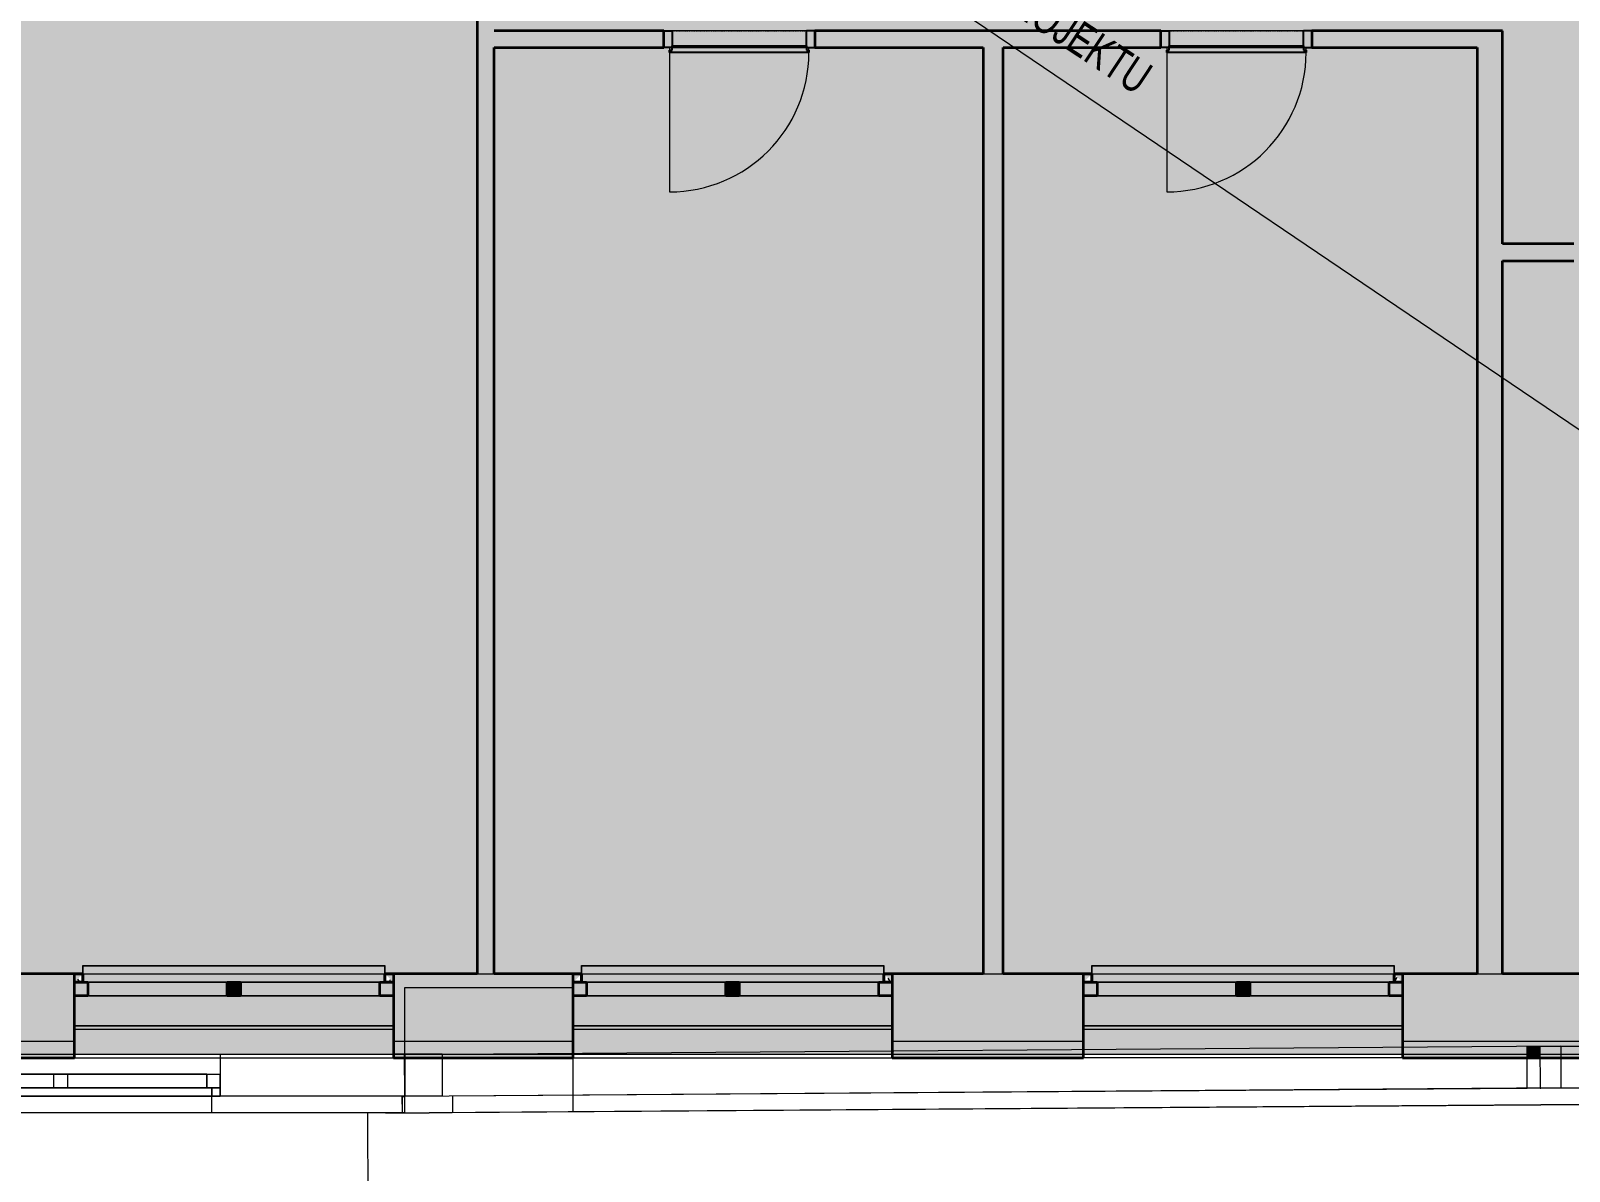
# Model space of a CAD drawing. Header units: millimetres. Extents: x -17526 to 208316, y -45352 to 20466.
# Drawn here: x 142228 to 151391, y -5622 to 1172 of the extents above; entities that cross this region are included whole.
import ezdxf

# ---------------------------------------------------------------- set-up
doc = ezdxf.new("R2010")
doc.units = ezdxf.units.MM
doc.linetypes.add('Čerchovaná se dvěma tečkami', pattern=[2.59, 1, -0.53, 0, -0.53, 0, -0.53])
for name, color, linetype, lineweight in [('A-DETL-THIN', 151, 'Continuous', 9), ('A-DOOR', 31, 'Continuous', 9), ('A-DOOR-FRAM', 31, 'Continuous', 9), ('A-FLOR', 192, 'Continuous', 9), ('A-GENM', 13, 'Continuous', 9), ('A-GLAZ', 151, 'Continuous', 9), ('A-ROOF', 132, 'Continuous', 13), ('A-WALL', 113, 'Continuous', 9), ('A-WALL-PATT', 111, 'Continuous', 9), ('G-ANNO-TEXT', 231, 'Continuous', 9), ('Q-SPCQ', 91, 'Continuous', 9), ('S-COLS', 52, 'Continuous', 9)]:
    doc.layers.add(name, color=color, linetype=linetype, lineweight=lineweight)
doc.styles.add('Arial_3', font='arial.ttf', dxfattribs={"width": 0.7, "height": 200})

# ---------------------------------------------------------------- blocks, each defined once
blk = doc.blocks.new('OKNO_2k_ - OKNO_2k_1900x1400-1963756-2NP_NÁVRH B')
at = {"layer": 'A-GLAZ', "lineweight": 13}
h = blk.add_hatch(dxfattribs=at)
h.set_pattern_fill('FP_206', style=0, pattern_type=2)
h.set_pattern_definition([(180, (70404.22, -4646.64), (-75, -43.3), [50, -100]), (240, (70354.22, -4646.64), (-0.0011, -86.601905), [50, -100]), (120, (70354.22, -4646.64), (-74.9989, 43.301905), [50, -100])])
h.paths.add_polyline_path([(-950, -150), (-900, -200), (-900, -150)])
h.paths.add_polyline_path([(950, -150), (900, -150), (900, -200)])
at = {"layer": 'A-GLAZ', "color": 71, "lineweight": 35}
for p, q in [((-950, -70), (-870, -70)), ((-950, -150), (-950, -70)), ((-870, -70), (-870, -150)), ((-40, -70), (40, -70)), ((-40, -150), (-40, -70)), ((40, -70), (40, -150)), ((870, -70), (950, -70)), ((870, -150), (870, -70)), ((950, -70), (950, -150)), ((-950, -150), (-900, -150)), ((-950, -200), (-950, -150)), ((-900, -150), (-950, -150)), ((-900, -150), (-900, -200)), ((-870, -150), (-900, -150)), ((40, -150), (-40, -150)), ((900, -150), (870, -150)), ((900, -150), (950, -150)), ((900, -200), (900, -150)), ((950, -150), (900, -150)), ((950, -150), (950, -200)), ((-950, -201), (-950, -200)), ((-900, -201), (-950, -201)), ((-900, -200), (-900, -201)), ((900, -201), (900, -200)), ((950, -201), (900, -201)), ((950, -200), (950, -201))]:
    blk.add_line(p, q, dxfattribs=at)
at = {"layer": 'A-GLAZ', "color": 9, "lineweight": 13}
for p, q in [((-950, -150), (-950, -70)), ((-870, -70), (-870, -150)), ((-870, -70), (-40, -70)), ((-40, -70), (40, -70)), ((-40, -70), (-40, -150)), ((40, -70), (-40, -70)), ((40, -70), (870, -70)), ((40, -150), (40, -70)), ((870, -70), (870, -150)), ((950, -150), (950, -70)), ((-950, -200), (-950, -150)), ((-40, -150), (-870, -150)), ((40, -150), (-40, -150)), ((-40, -150), (40, -150)), ((870, -150), (40, -150)), ((950, -200), (950, -150)), ((-950, -201), (-950, -200)), ((-900, -201), (-950, -201)), ((900, -201), (-900, -201)), ((950, -201), (900, -201)), ((950, -201), (950, -200))]:
    blk.add_line(p, q, dxfattribs=at)
at = {"layer": 'A-GLAZ', "color": 254, "lineweight": 13}
for p, q in [((-40, -70), (-950, -70)), ((40, -70), (-40, -70)), ((950, -70), (40, -70)), ((-950, -150), (-900, -150)), ((-950, -150), (-900, -150)), ((-900, -150), (-40, -150)), ((-900, -150), (-40, -150)), ((-900, -150), (-900, -200)), ((-900, -150), (-40, -150)), ((-40, -150), (40, -150)), ((-40, -150), (40, -150)), ((-40, -150), (40, -150)), ((40, -150), (900, -150)), ((40, -150), (900, -150)), ((40, -150), (900, -150)), ((900, -150), (950, -150)), ((900, -150), (900, -200)), ((900, -150), (950, -150)), ((-900, -200), (-900, -201)), ((900, -201), (-900, -201)), ((900, -200), (900, -201))]:
    blk.add_line(p, q, dxfattribs=at)
blk = doc.blocks.new('parapet s nosem_vnitní - parapet s nosem_vnitní-1354054-2NP_NÁVRH B')
at = {"layer": 'A-GENM', "color": 9, "lineweight": 13}
for p, q in [((950, 200), (-950, 200)), ((-950, 200), (-950, 190)), ((-950, 0), (-950, 190)), ((950, 190), (950, 200)), ((950, 190), (950, 0)), ((-950, 180), (-950, 0)), ((-950, 180), (950, 180)), ((950, 0), (950, 180)), ((-40, 0), (-950, 0)), ((950, 0), (40, 0))]:
    blk.add_line(p, q, dxfattribs=at)
at = {"layer": 'A-GENM', "color": 254, "lineweight": 13}
for p, q in [((950, 200), (-950, 200)), ((-950, 199.7), (-950, 190)), ((-950, 190), (-950, 180)), ((950, 180), (950, 199.7)), ((950, 180), (-950, 180)), ((-40, 0), (-950, 0)), ((40, 0), (-40, 0)), ((40, 0), (-40, 0)), ((950, 0), (40, 0))]:
    blk.add_line(p, q, dxfattribs=at)
blk = doc.blocks.new('parapet_ext - parapet_ext-1802133-2NP_NÁVRH B')
at = {"layer": 'Q-SPCQ', "lineweight": 13}
blk.add_hatch(color=254, dxfattribs=at).paths.add_polyline_path([(-870, 0), (-900, 0), (-900, -50), (900, -50), (900, 0), (-788.8, 0)])
at = {"layer": 'Q-SPCQ', "color": 9, "lineweight": 13}
for p, q in [((-900, -50), (-900, 0)), ((-40, 0), (-900, 0)), ((900, 0), (40, 0)), ((900, 0), (900, -50)), ((-900, -51), (-900, -50)), ((-900, -100), (-900, -51)), ((-900, -51), (-900, -98)), ((900, -50), (900, -51)), ((900, -98), (900, -51)), ((900, -51), (900, -100)), ((-900, -98), (-900, -100)), ((-900, -98), (900, -98)), ((900, -98), (-900, -98)), ((900, -100), (-900, -100)), ((900, -100), (-900, -100)), ((900, -100), (900, -98))]:
    blk.add_line(p, q, dxfattribs=at)
at = {"layer": 'Q-SPCQ', "color": 254, "lineweight": 13}
for p, q in [((-900, 0), (-900, -50)), ((-40, 0), (-900, 0)), ((40, 0), (-40, 0)), ((40, 0), (-40, 0)), ((900, 0), (40, 0)), ((900, -50), (900, 0)), ((-900, -50), (-900, -51)), ((900, -51), (900, -50))]:
    blk.add_line(p, q, dxfattribs=at)
blk = doc.blocks.new('OKNO_2k_ - OKNO_2k_1900x1400-V187-2NP_NÁVRH B')
at = {"layer": 'A-GLAZ', "lineweight": 13}
h = blk.add_hatch(dxfattribs=at)
h.set_pattern_fill('FP_207', style=0, pattern_type=2)
h.set_pattern_definition([(180, (73374.7, -4646.64), (-75, -43.3), [50, -100]), (240, (73324.7, -4646.64), (-0.0011, -86.601905), [50, -100]), (120, (73324.7, -4646.64), (-74.9989, 43.301905), [50, -100])])
h.paths.add_polyline_path([(900, -150), (900, -200), (950, -150)])
h.paths.add_polyline_path([(-900, -150), (-950, -150), (-900, -200)])
at = {"layer": 'A-GLAZ', "color": 71, "lineweight": 35}
for p, q in [((-950, -70), (-870, -70)), ((-950, -150), (-950, -70)), ((-870, -70), (-870, -150)), ((-40, -70), (40, -70)), ((-40, -150), (-40, -70)), ((40, -70), (40, -150)), ((870, -70), (950, -70)), ((870, -150), (870, -70)), ((950, -70), (950, -150)), ((-950, -150), (-900, -150)), ((-950, -200), (-950, -150)), ((-900, -150), (-950, -150)), ((-900, -150), (-900, -200)), ((-870, -150), (-900, -150)), ((40, -150), (-40, -150)), ((900, -150), (870, -150)), ((900, -150), (950, -150)), ((900, -200), (900, -150)), ((950, -150), (900, -150)), ((950, -150), (950, -200)), ((-950, -201), (-950, -200)), ((-900, -201), (-950, -201)), ((-900, -200), (-900, -201)), ((900, -201), (900, -200)), ((950, -201), (900, -201)), ((950, -200), (950, -201))]:
    blk.add_line(p, q, dxfattribs=at)
at = {"layer": 'A-GLAZ', "color": 9, "lineweight": 13}
for p, q in [((-950, -150), (-950, -70)), ((-870, -70), (-870, -150)), ((-870, -70), (-40, -70)), ((-40, -70), (40, -70)), ((-40, -70), (-40, -150)), ((40, -70), (-40, -70)), ((40, -70), (870, -70)), ((40, -150), (40, -70)), ((870, -70), (870, -150)), ((950, -150), (950, -70)), ((-950, -200), (-950, -150)), ((-40, -150), (-870, -150)), ((40, -150), (-40, -150)), ((-40, -150), (40, -150)), ((870, -150), (40, -150)), ((950, -200), (950, -150)), ((-950, -201), (-950, -200)), ((-900, -201), (-950, -201)), ((900, -201), (-900, -201)), ((950, -201), (900, -201)), ((950, -201), (950, -200))]:
    blk.add_line(p, q, dxfattribs=at)
at = {"layer": 'A-GLAZ', "color": 254, "lineweight": 13}
for p, q in [((-40, -70), (-950, -70)), ((40, -70), (-40, -70)), ((950, -70), (40, -70)), ((-950, -150), (-900, -150)), ((-950, -150), (-900, -150)), ((-900, -150), (-40, -150)), ((-900, -150), (-40, -150)), ((-900, -150), (-900, -200)), ((-900, -150), (-40, -150)), ((-40, -150), (40, -150)), ((-40, -150), (40, -150)), ((-40, -150), (40, -150)), ((40, -150), (900, -150)), ((40, -150), (900, -150)), ((40, -150), (900, -150)), ((900, -150), (950, -150)), ((900, -150), (900, -200)), ((900, -150), (950, -150)), ((-900, -200), (-900, -201)), ((900, -201), (-900, -201)), ((900, -200), (900, -201))]:
    blk.add_line(p, q, dxfattribs=at)
blk = doc.blocks.new('parapet s nosem_vnitní - parapet s nosem_vnitní-V188-2NP_NÁVRH B')
at = {"layer": 'A-GENM', "color": 9, "lineweight": 13}
for p, q in [((950, 200), (-950, 200)), ((-950, 200), (-950, 190)), ((-950, 0), (-950, 190)), ((950, 190), (950, 200)), ((950, 190), (950, 0)), ((-950, 180), (-950, 0)), ((-950, 180), (950, 180)), ((950, 0), (950, 180)), ((-40, 0), (-950, 0)), ((950, 0), (40, 0))]:
    blk.add_line(p, q, dxfattribs=at)
at = {"layer": 'A-GENM', "color": 254, "lineweight": 13}
for p, q in [((950, 200), (-950, 200)), ((-950, 199.7), (-950, 190)), ((-950, 190), (-950, 180)), ((950, 190), (950, 199.7)), ((950, 180), (950, 190)), ((950, 180), (-950, 180)), ((-40, 0), (-950, 0)), ((40, 0), (-40, 0)), ((40, 0), (-40, 0)), ((950, 0), (40, 0))]:
    blk.add_line(p, q, dxfattribs=at)
blk = doc.blocks.new('OKNO_2k_ - OKNO_2k_1900x1400-V189-2NP_NÁVRH B')
at = {"layer": 'A-GLAZ', "lineweight": 13}
h = blk.add_hatch(dxfattribs=at)
h.set_pattern_fill('FP_208', style=0, pattern_type=2)
h.set_pattern_definition([(180, (76415.18, -4646.64), (-75, -43.3), [50, -100]), (240, (76365.18, -4646.64), (-0.0011, -86.601905), [50, -100]), (120, (76365.18, -4646.64), (-74.9989, 43.301905), [50, -100])])
h.paths.add_polyline_path([(900, -150), (900, -200), (950, -150)])
h.paths.add_polyline_path([(-900, -150), (-950, -150), (-900, -200)])
at = {"layer": 'A-GLAZ', "color": 71, "lineweight": 35}
for p, q in [((-950, -70), (-870, -70)), ((-950, -150), (-950, -70)), ((-870, -70), (-870, -150)), ((-40, -70), (40, -70)), ((-40, -150), (-40, -70)), ((40, -70), (40, -150)), ((870, -70), (950, -70)), ((870, -150), (870, -70)), ((950, -70), (950, -150)), ((-950, -150), (-900, -150)), ((-950, -200), (-950, -150)), ((-900, -150), (-950, -150)), ((-900, -150), (-900, -200)), ((-870, -150), (-900, -150)), ((40, -150), (-40, -150)), ((900, -150), (870, -150)), ((900, -150), (950, -150)), ((900, -200), (900, -150)), ((950, -150), (900, -150)), ((950, -150), (950, -200)), ((-950, -201), (-950, -200)), ((-900, -201), (-950, -201)), ((-900, -200), (-900, -201)), ((900, -201), (900, -200)), ((950, -201), (900, -201)), ((950, -200), (950, -201))]:
    blk.add_line(p, q, dxfattribs=at)
at = {"layer": 'A-GLAZ', "color": 9, "lineweight": 13}
for p, q in [((-950, -150), (-950, -70)), ((-870, -70), (-870, -150)), ((-870, -70), (-40, -70)), ((-40, -70), (40, -70)), ((-40, -70), (-40, -150)), ((40, -70), (-40, -70)), ((40, -70), (870, -70)), ((40, -150), (40, -70)), ((870, -70), (870, -150)), ((950, -150), (950, -70)), ((-950, -200), (-950, -150)), ((-40, -150), (-870, -150)), ((40, -150), (-40, -150)), ((-40, -150), (40, -150)), ((870, -150), (40, -150)), ((950, -200), (950, -150)), ((-950, -201), (-950, -200)), ((-900, -201), (-950, -201)), ((900, -201), (-900, -201)), ((950, -201), (900, -201)), ((950, -201), (950, -200))]:
    blk.add_line(p, q, dxfattribs=at)
at = {"layer": 'A-GLAZ', "color": 254, "lineweight": 13}
for p, q in [((-40, -70), (-950, -70)), ((40, -70), (-40, -70)), ((950, -70), (40, -70)), ((-950, -150), (-900, -150)), ((-950, -150), (-900, -150)), ((-900, -150), (-40, -150)), ((-900, -150), (-40, -150)), ((-900, -150), (-900, -200)), ((-900, -150), (-40, -150)), ((-40, -150), (40, -150)), ((-40, -150), (40, -150)), ((-40, -150), (40, -150)), ((40, -150), (900, -150)), ((40, -150), (900, -150)), ((40, -150), (900, -150)), ((900, -150), (950, -150)), ((900, -150), (900, -200)), ((900, -150), (950, -150)), ((-900, -200), (-900, -201)), ((900, -201), (-900, -201)), ((900, -200), (900, -201))]:
    blk.add_line(p, q, dxfattribs=at)
blk = doc.blocks.new('OKNO_2k_ - OKNO_2k_1900x1400-V192-2NP_NÁVRH B')
at = {"layer": 'A-GLAZ', "color": 254, "lineweight": 13}
for p, q in [((-950, 126), (950, 126)), ((-900, 126), (-950, 126)), ((-950, 75), (-950, 126)), ((-950, 126), (-950, 75)), ((-900, 126), (-900, 75.3)), ((-900, 75.3), (-900, 126)), ((900, 126), (-900, 126)), ((900, 126), (-900, 126)), ((950, 126), (900, 126)), ((900, 75), (900, 126)), ((900, 75), (900, 126)), ((950, 126), (950, 75)), ((950, 126), (950, 75)), ((-950, 75), (-900, 75)), ((950, 75), (-950, 75)), ((-950, 75), (-950, -5)), ((-900, 75), (-950, 75)), ((-950, 75), (950, 75)), ((-950, -5), (-950, 75)), ((-900, 75), (900, 75)), ((-870, 75), (-900, 75)), ((-870, 75), (-40, 75)), ((870, 75), (-870, 75)), ((-870, -5), (-870, 75)), ((-870, 75), (-870, -5)), ((-40, -5), (-40, 75)), ((-40, 75), (40, 75)), ((-40, -5), (-40, 75)), ((40, 75), (870, 75)), ((40, 75), (40, -5)), ((40, 75), (40, -5)), ((900, 75), (870, 75)), ((870, -5), (870, 75)), ((870, -5), (870, 75)), ((900, 75), (950, 75)), ((950, 75), (900, 75)), ((950, 75), (950, -5)), ((950, 75), (950, -5)), ((-870, -5), (-950, -5)), ((950, -5), (-950, -5)), ((-40, -5), (-870, -5)), ((-40, -5), (-870, -5)), ((-870, -5), (870, -5)), ((40, -5), (-40, -5)), ((40, -5), (-40, -5)), ((40, -5), (-40, -5)), ((870, -5), (40, -5)), ((870, -5), (40, -5)), ((950, -5), (870, -5))]:
    blk.add_line(p, q, dxfattribs=at)
at = {"layer": 'A-GLAZ', "color": 10, "lineweight": 13}
for p, q in [((900, 126), (-900, 126)), ((-900, 75), (-870, 75)), ((-870, 75), (-900, 75)), ((-870, 75), (-40, 75)), ((-40, 75), (-870, 75)), ((-40, 75), (-870, 75)), ((-40, 75), (40, 75)), ((40, 75), (-40, 75)), ((-40, 75), (40, 75)), ((40, 75), (-40, 75)), ((-40, 75), (40, 75)), ((40, 75), (870, 75)), ((870, 75), (40, 75)), ((870, 75), (40, 75)), ((870, 75), (900, 75)), ((900, 75), (870, 75)), ((40, -5), (-40, -5))]:
    blk.add_line(p, q, dxfattribs=at)
blk = doc.blocks.new('DVERE_1k_oblozka - DD03_01_800x1970_koupelna-V207-2NP_NÁVRH B')
at = {"layer": 'A-DOOR', "color": 9, "lineweight": 13}
for p, q in [((-450, 52.9), (-400, 52.9)), ((-450, -47.1), (-450, 52.9)), ((-400, 52.9), (-400, -47.1)), ((400, 52.9), (450, 52.9)), ((400, -47.1), (400, 52.9)), ((450, 52.9), (450, -47.1)), ((-400, -47.1), (-450, -47.1)), ((-415, -47.1), (-415, -907.1)), ((-415, -62.1), (-415, -77.1)), ((-400, -62.1), (-415, -62.1)), ((-415, -77.1), (415, -77.1)), ((-400, -37.1), (-400, -47.1)), ((400, -37.1), (-400, -37.1)), ((-400, -47.1), (-400, -62.1)), ((305, -77.1), (-305, -77.1)), ((-305, -77.1), (305, -77.1)), ((400, -47.1), (400, -37.1)), ((400, -62.1), (400, -47.1)), ((450, -47.1), (400, -47.1)), ((415, -62.1), (400, -62.1)), ((415, -77.1), (415, -47.1)), ((415, -77.1), (415, -62.1))]:
    blk.add_line(p, q, dxfattribs=at)
at = {"layer": 'A-DOOR', "color": 9, "linetype": 'Čerchovaná se dvěma tečkami', "lineweight": 13}
for p, q in [((-400, 52.9), (400, 52.9)), ((-400, -47.1), (400, -47.1))]:
    blk.add_line(p, q, dxfattribs=at)
at = {"layer": 'A-DOOR', "color": 191, "lineweight": 25}
for p, q in [((-415, -62.1), (-400, -62.1)), ((-415, -77.1), (-415, -62.1)), ((415, -77.1), (-415, -77.1)), ((-400, -37.1), (400, -37.1)), ((-400, -47.1), (-400, -37.1)), ((-400, -62.1), (-400, -47.1)), ((400, -37.1), (400, -47.1)), ((400, -47.1), (400, -62.1)), ((400, -62.1), (415, -62.1)), ((415, -62.1), (415, -77.1))]:
    blk.add_line(p, q, dxfattribs=at)
at = {"layer": 'A-DOOR', "color": 9, "lineweight": 13}
blk.add_arc((-415, -77.1), 830, 270, 0, dxfattribs=at)
at = {"layer": 'A-DOOR-FRAM', "color": 191, "lineweight": 25}
for p, q in [((-450, 52.9), (-400, 52.9)), ((-400, 52.9), (-400, -47.1)), ((400, -47.1), (400, 52.9)), ((450, 52.9), (400, 52.9)), ((-400, -47.1), (-450, -47.1)), ((400, -47.1), (450, -47.1))]:
    blk.add_line(p, q, dxfattribs=at)

msp = doc.modelspace()

# ---------------------------------------------------------------- hatches: boundary and pattern name
at = {"layer": 'A-FLOR'}
h = msp.add_hatch(color=254, dxfattribs=at)
h.paths.add_polyline_path([(139238, -4446.6), (142537.9, -4446.6), (142537.9, -4445.6), (144337.9, -4445.6), (144337.9, -4446.6), (145508.4, -4446.6), (145508.4, -4445.6), (147308.4, -4445.6), (147308.4, -4446.6), (148548.9, -4446.6), (148548.9, -4445.6), (150348.9, -4445.6), (150348.9, -4446.6), (151498.9, -4446.6), (151498.9, -4445.6), (153298.9, -4445.6), (153298.9, -4446.6), (156598.2, -4446.6), (156598.2, -1816.6), (156618.2, -1816.6), (156618.2, -816.6), (156598.2, -816.6), (156598.2, -141.5), (154003.5, -141.5), (154003.5, -97.4), (151729.3, -97.4), (151729.3, -47.4), (154003.5, -47.4), (154003.5, 1051.8), (152009.3, 1051.8), (152009.3, 1101.8), (154003.5, 1102.2), (154003.5, 2758.5), (156598.2, 2758.5), (156598.2, 2843.4), (156618.2, 2843.4), (156618.2, 3843.4), (156598.2, 3843.4), (156598.2, 3976.6), (155633.2, 3976.6), (155633.2, 4296.6), (156598.2, 4296.6), (156598.2, 4316), (156618.2, 4316), (156618.2, 5316), (156598.2, 5316), (156598.2, 6999.3), (139238, 6999.3), (139238, 4674.2), (140183, 4674.2), (140183, 4219.2), (139238, 4219.2), (139238, -3811.2)])
h.paths.add_polyline_path([(156999.2, -1766.6), (157092.1, -1766.6), (157092.1, -866.6), (156999.2, -866.6), (156999.2, -1135.1)])
h.paths.add_polyline_path([(151468.9, -198), (151418.9, -198), (151418.9, -98), (151468.9, -98), (151468.9, -188), (152268.9, -188), (152268.9, -98), (152318.9, -98), (152318.9, -198), (151948.9, -198)])
h.paths.add_polyline_path([(149838.9, 1071.6), (148958.9, 1071.6), (148958.9, 1171.6), (149008.9, 1171.6), (149008.9, 1081.6), (149808.9, 1081.6), (149808.9, 1171.6), (149858.9, 1171.6), (149858.9, 1071.6)])
h.paths.add_polyline_path([(146847.9, 1071.6), (145997.9, 1071.6), (145997.9, 1171.6), (146047.9, 1171.6), (146047.9, 1081.6), (146847.9, 1081.6), (146847.9, 1171.6), (146897.9, 1171.6), (146897.9, 1071.6), (146862.9, 1071.6)])
h.paths.add_polyline_path([(144887.9, 1471.6), (144887.9, 1521.6), (144987.9, 1521.6), (144987.9, 1471.6)])
h.paths.add_polyline_path([(144887.9, 2321.6), (144887.9, 2371.6), (144987.9, 2371.6), (144987.9, 2321.6), (144897.9, 2321.6)])
h.paths.add_polyline_path([(148607.9, 2696.6), (148607.9, 2796.6), (148657.9, 2796.6), (148657.9, 2696.6)])
h.paths.add_polyline_path([(147807.9, 2696.6), (147757.9, 2696.6), (147757.9, 2796.6), (147807.9, 2796.6), (147807.9, 2758.5)])
h.paths.add_polyline_path([(153748.9, 2846.6), (153648.9, 2846.6), (153648.9, 2896.6), (153748.9, 2896.6), (153748.9, 2881.6)])
h.paths.add_polyline_path([(155533.2, 2861.6), (155533.2, 3561.6), (155633.2, 3561.6), (155633.2, 3511.6), (155543.2, 3511.6), (155543.2, 2911.6), (155633.2, 2911.6), (155633.2, 2861.6)])
h.paths.add_polyline_path([(156999.2, 2893.4), (157092.1, 2893.4), (157092.1, 3793.4), (156999.2, 3793.4)])
h.paths.add_polyline_path([(153738.9, 3496.6), (153648.9, 3496.6), (153648.9, 3546.6), (153748.9, 3546.6), (153748.9, 3496.6)])
h.paths.add_polyline_path([(154003.5, 3688.2), (153713.2, 3688.2), (153713.2, 4088.2), (154013.2, 4088.2), (154013.2, 3688.2)])
h.paths.add_polyline_path([(154003.5, 4188.2), (153713.2, 4188.2), (153713.2, 4588.2), (154013.2, 4588.2), (154013.2, 4188.2)])
h.paths.add_polyline_path([(157048.2, 4366), (157092.1, 4366), (157092.1, 5266), (156999.2, 5266), (156999.2, 4366)])
h.paths.add_polyline_path([(155533.2, 4701), (155533.2, 5401), (155633.2, 5401), (155633.2, 5351), (155543.2, 5351), (155543.2, 4751), (155633.2, 4751), (155633.2, 4701)])
h.paths.add_polyline_path([(153748.9, 4721), (153648.9, 4721), (153648.9, 4771), (153738.9, 4771), (153738.9, 5371), (153648.9, 5371), (153648.9, 5421), (153748.9, 5421), (153748.9, 4741)])
h.paths.add_polyline_path([(153748.9, 5689.3), (153648.9, 5689.3), (153648.9, 5739.3), (153738.9, 5739.3), (153738.9, 6339.3), (153648.9, 6339.3), (153648.9, 6389.3), (153748.9, 6389.3), (153748.9, 5709.3)])
h = msp.add_hatch(color=254, dxfattribs=at)
h.paths.add_polyline_path([(153298.9, -4446.6), (153298.9, -4445.6), (151498.9, -4445.6), (151498.9, -4446.6), (152108.5, -4446.6)])
h.paths.add_polyline_path([(142537.9, -4446.6), (144337.9, -4446.6), (144337.9, -4445.6), (142537.9, -4445.6)])
h.paths.add_polyline_path([(148955.8, -4446.6), (150348.9, -4446.6), (150348.9, -4445.6), (148548.9, -4445.6), (148548.9, -4446.6)])
h.paths.add_polyline_path([(145508.4, -4446.6), (147308.4, -4446.6), (147308.4, -4445.6), (145508.4, -4445.6)])
h.paths.add_polyline_path([(156998.2, -1766.6), (156999.2, -1766.6), (156999.2, -866.6), (156998.2, -866.6), (156998.2, -1135.1)])
h.paths.add_polyline_path([(156619.6, -1816.6), (156998.2, -1816.1), (156998.2, -1766.6), (156898.2, -1766.6), (156898.2, -866.6), (156998.2, -866.6), (156998.2, -816.6), (156618.2, -816.6), (156618.6, -1816.6)])
h.paths.add_polyline_path([(152268.9, -198), (152268.9, -188), (151468.9, -188), (151468.9, -198), (151948.9, -198)])
h.paths.add_polyline_path([(151729.3, -97.4), (152009.3, -97.4), (152009.3, -47.4), (151729.3, -47.4)])
h.paths.add_polyline_path([(149008.9, 1071.6), (149808.9, 1071.6), (149808.9, 1081.6), (149008.9, 1081.6), (149008.9, 1075.1)])
h.paths.add_polyline_path([(146847.9, 1071.6), (146847.9, 1081.6), (146047.9, 1081.6), (146047.9, 1071.6), (146527.9, 1071.6)])
h.paths.add_polyline_path([(156998.2, 2893.4), (156999.2, 2893.4), (156999.2, 3793.4), (156998.2, 3793.4)])
h.paths.add_polyline_path([(156618.2, 2843.4), (156998.2, 2843.9), (156998.2, 2893.4), (156898.2, 2893.4), (156898.2, 3793.4), (156998.2, 3793.4), (156998.2, 3843.4), (156618.2, 3843.4), (156618.2, 2879)])
h.paths.add_polyline_path([(155543.2, 2911.6), (155543.2, 3511.6), (155533.2, 3511.6), (155533.2, 2911.6)])
h.paths.add_polyline_path([(156998.2, 4366), (156999.2, 4366), (156999.2, 5266), (156998.2, 5266)])
h.paths.add_polyline_path([(156625.6, 4316), (156998.2, 4316.5), (156998.2, 4366), (156898.2, 4366), (156898.2, 5266), (156998.2, 5266), (156998.2, 5316), (156618.2, 5316), (156618.6, 4316), (156623.2, 4316)])
h.paths.add_polyline_path([(155543.2, 4751), (155543.2, 5351), (155533.2, 5351), (155533.2, 4751), (155537.8, 4751)])
h.paths.add_polyline_path([(153744.3, 4771), (153748.9, 4771), (153748.9, 5371), (153738.9, 5371), (153738.9, 4771)])
h.paths.add_polyline_path([(153748.9, 5739.3), (153748.9, 6339.3), (153738.9, 6339.3), (153738.9, 5739.3)])
h = msp.add_hatch(color=254, dxfattribs=at)
h.paths.add_polyline_path([(156998.2, -1816.6), (156999.2, -1816.1), (156999.2, -1766.6), (156998.2, -1766.6), (156998.2, -1816.1)])
h.paths.add_polyline_path([(156998.2, -866.6), (156999.2, -866.6), (156999.2, -816.6), (156998.2, -817.1)])
h.paths.add_polyline_path([(152268.9, -198), (152318.9, -198), (152318.9, -98), (152268.9, -98), (152268.9, -188)])
h.paths.add_polyline_path([(151468.9, -198), (151468.9, -98), (151418.9, -98), (151418.9, -198), (151438.9, -198)])
h.paths.add_polyline_path([(149838.9, 1071.6), (149858.9, 1071.6), (149858.9, 1171.6), (149808.9, 1171.6), (149808.9, 1071.6)])
h.paths.add_polyline_path([(149008.9, 1071.6), (149008.9, 1171.6), (148958.9, 1171.6), (148958.9, 1071.6), (148978.9, 1071.6)])
h.paths.add_polyline_path([(146897.9, 1071.6), (146897.9, 1171.6), (146847.9, 1171.6), (146847.9, 1071.6), (146877.9, 1071.6)])
h.paths.add_polyline_path([(146047.9, 1071.6), (146047.9, 1171.6), (145997.9, 1171.6), (145997.9, 1071.6), (146017.9, 1071.6)])
h.paths.add_polyline_path([(156998.2, 2843.4), (156999.2, 2843.9), (156999.2, 2893.4), (156998.2, 2893.4), (156998.2, 2843.9)])
h.paths.add_polyline_path([(155533.2, 2861.6), (155633.2, 2861.6), (155633.2, 2911.6), (155533.2, 2911.6), (155533.2, 2879)])
h.paths.add_polyline_path([(155543.2, 3511.6), (155633.2, 3511.6), (155633.2, 3561.6), (155533.2, 3561.6), (155533.2, 3511.6), (155537.8, 3511.6)])
h.paths.add_polyline_path([(156999.2, 3793.4), (156999.2, 3843.4), (156998.2, 3842.9), (156998.2, 3793.4)])
h.paths.add_polyline_path([(156999.2, 4316), (156999.2, 4366), (156998.2, 4366), (156998.2, 4316)])
h.paths.add_polyline_path([(155533.2, 4701), (155633.2, 4701), (155633.2, 4751), (155533.2, 4751), (155533.2, 4721)])
h.paths.add_polyline_path([(153748.9, 4721), (153748.9, 4771), (153648.9, 4771), (153648.9, 4721), (153713.2, 4721)])
h.paths.add_polyline_path([(156999.2, 5266), (156999.2, 5316), (156998.2, 5315.5), (156998.2, 5266)])
h.paths.add_polyline_path([(155533.2, 5351), (155633.2, 5351), (155633.2, 5401), (155533.2, 5401), (155533.2, 5381)])
h.paths.add_polyline_path([(153648.9, 5371), (153748.9, 5371), (153748.9, 5421), (153648.9, 5421), (153648.9, 5401)])
h.paths.add_polyline_path([(153748.9, 5689.3), (153748.9, 5739.3), (153648.9, 5739.3), (153648.9, 5689.3), (153684.9, 5689.3)])
h.paths.add_polyline_path([(153748.9, 6339.3), (153748.9, 6389.3), (153648.9, 6389.3), (153648.9, 6339.3), (153744.3, 6339.3)])
at = {"layer": 'A-WALL'}
for color, points in [(254, [(144387.9, -4846.6), (144387.9, -4496.6), (143477.9, -4496.6), (143477.9, -4576.6), (143397.9, -4576.6), (143397.9, -4496.6), (142487.9, -4496.6), (142487.9, -4846.6), (144226.7, -4846.6)]), (254, [(143397.9, -4496.6), (143397.9, -4576.6), (143477.9, -4576.6), (143477.9, -4496.6)]), (254, [(147358.4, -4846.6), (147358.4, -4496.6), (146448.4, -4496.6), (146448.4, -4576.6), (146368.4, -4576.6), (146368.4, -4496.6), (145458.4, -4496.6), (145458.4, -4846.6), (145803.1, -4846.6)]), (254, [(146368.4, -4576.6), (146448.4, -4576.6), (146448.4, -4496.6), (146368.4, -4496.6)]), (254, [(150398.9, -4846.6), (150398.9, -4496.6), (149488.9, -4496.6), (149488.9, -4576.6), (149408.9, -4576.6), (149408.9, -4496.6), (148498.9, -4496.6), (148498.9, -4846.6), (148955.8, -4846.6)]), (254, [(149408.9, -4576.6), (149488.9, -4576.6), (149488.9, -4496.6), (149408.9, -4496.6)]), (254, [(144387.9, -4924.4), (144387.9, -4846.6), (142487.9, -4846.6), (142487.9, -4924.4), (144226.7, -4924.4)]), (254, [(145458.4, -4918.7), (147358.4, -4904.8), (147358.4, -4846.6), (145458.4, -4846.6), (145458.4, -4896.6)]), (254, [(148498.9, -4896.5), (150398.9, -4882.6), (150398.9, -4846.6), (148498.9, -4846.6), (148498.9, -4875.7)]), (10, [(142487.9, -4946.6), (142487.9, -4924.4), (141456.1, -4924.4), (141456.1, -4946.6)]), (10, [(144456.1, -4926), (144677.6, -4924.4), (144456.1, -4924.4)]), (10, [(144678, -4946.6), (144677.6, -4924.4), (144456.1, -4926), (144456.1, -4946.6), (144656.9, -4946.6)]), (254, [(145456.1, -4924.4), (145456.1, -4918.7), (144678, -4924.4), (145014.9, -4924.4)]), (254, [(151216.6, -4924.4), (151216.4, -4876.6), (151140.9, -4877.2), (151141.1, -4924.4), (151216.4, -4924.4)]), (10, [(151142.1, -4946.6), (151216.7, -4946.6), (151216.4, -4924.4), (151141.1, -4924.4), (151141.7, -4946.6)]), (254, [(151216.7, -4924.4), (151341.1, -4924.4), (151340.9, -4876.6), (151216.4, -4876.6), (151216.6, -4924.4)]), (10, [(151341.2, -4946.6), (151341.1, -4924.4), (151216.6, -4924.4), (151216.7, -4946.6), (151320.3, -4946.6)])]:
    msp.add_hatch(color=color, dxfattribs=at).paths.add_polyline_path(points)
h = msp.add_hatch(color=10, dxfattribs=at)
h.paths.add_polyline_path([(144455.2, -4946.6), (144455.4, -4946.6), (144455.2, -4926), (144456.1, -4926), (144456.1, -4924.4), (144387.9, -4924.4), (144387.9, -4946.6), (144440.7, -4946.6)])
h.paths.add_polyline_path([(141074, -4946.6), (141456.1, -4946.6), (141456.1, -4924.4), (138738, -4924.6), (138738, -4946.6), (139241, -4946.6)])
h = msp.add_hatch(color=10, dxfattribs=at)
h.paths.add_polyline_path([(145456.1, -4946.6), (145456.1, -4924.4), (144678, -4924.4), (144678, -4946.6), (145014.9, -4946.6)])
h.paths.add_polyline_path([(144455.4, -4946.6), (144456.1, -4946.6), (144456.1, -4926), (144455.2, -4926)])
h = msp.add_hatch(color=254, dxfattribs=at)
h.paths.add_polyline_path([(151140.9, -4924.4), (151141.1, -4924.4), (151140.9, -4877.2), (150398.9, -4882.6), (150398.9, -4924.4), (150866.2, -4924.4)])
h.paths.add_polyline_path([(148498.9, -4924.4), (148498.9, -4896.5), (147358.4, -4904.8), (147358.4, -4924.4), (147865.9, -4924.4)])
h.paths.add_polyline_path([(145456.1, -4924.4), (145458.4, -4924.4), (145458.4, -4918.7), (145456.1, -4918.7)])
h.paths.add_polyline_path([(151216.4, -4876.6), (151340.9, -4876.6), (151340.9, -4875.7), (151216.7, -4876.6)])
h = msp.add_hatch(color=10, dxfattribs=at)
h.paths.add_polyline_path([(151141.2, -4946.6), (151140.9, -4924.4), (150398.9, -4924.4), (150398.9, -4946.6), (151140.9, -4946.6)])
h.paths.add_polyline_path([(148498.9, -4946.6), (148498.9, -4924.4), (147358.4, -4924.4), (147358.4, -4946.6), (147379.4, -4946.6)])
h.paths.add_polyline_path([(145456.1, -4946.6), (145458.4, -4946.6), (145458.4, -4924.4), (145456.1, -4924.4), (145456.1, -4946.5)])
h = msp.add_hatch(color=254, dxfattribs=at)
h.paths.add_polyline_path([(150398.9, -4924.4), (150398.9, -4882.6), (148498.9, -4896.6), (148498.9, -4924.4), (148955.8, -4924.4)])
h.paths.add_polyline_path([(147358.4, -4924.4), (147358.4, -4904.8), (145458.4, -4918.7), (145458.4, -4924.4), (145803.1, -4924.4)])
h = msp.add_hatch(color=254, dxfattribs=at)
h.paths.add_polyline_path([(157087.1, -4924.4), (157092.1, -4924.4), (157092.1, -4876.6), (157028.2, -4876.6), (157076, -4924.4)])
h.paths.add_polyline_path([(151341.7, -4924.4), (151448.9, -4924.4), (151448.9, -4876.6), (151340.9, -4876.6), (151341.1, -4924.4)])
h.paths.add_polyline_path([(154342.1, -4883), (154808.6, -4876.6), (154342.1, -4876.6)])
h = msp.add_hatch(color=10, dxfattribs=at)
h.paths.add_polyline_path([(157098.2, -4946.6), (157092.1, -4876.6), (157092.1, -4924.4), (157076, -4924.4), (157092.1, -4940.5)])
h.paths.add_polyline_path([(151341.7, -4946.6), (151448.9, -4946.6), (151448.9, -4924.4), (151341.1, -4924.4), (151341.2, -4946.6)])
at = {"layer": 'A-WALL-PATT', "lineweight": 13}
h = msp.add_hatch(dxfattribs=at)
h.set_pattern_fill('FP_125', angle=45, style=0, pattern_type=2)
h.set_pattern_definition([(45, (73033.68, 0), (-179.6051, 179.6051), []), (45, (73105.52, -6e-14), (-179.6051, 179.6051), []), (45, (73249.2, -2e-13), (-107.7631, 251.4472), [101.6, -50.8, 1.676, -49.124])])
h.paths.add_polyline_path([(154003.5, -4846.6), (156998.2, -4846.6), (156998.2, -4446.6), (153298.9, -4446.6), (153348.9, -4496.6), (153348.9, -4846.6), (153684.9, -4846.6)])
h.paths.add_polyline_path([(150843.9, -4846.6), (151448.9, -4846.6), (151448.9, -4496.6), (151498.9, -4446.6), (150348.9, -4446.6), (150398.9, -4496.6), (150398.9, -4846.6), (150532.2, -4846.6)])
h.paths.add_polyline_path([(147379.4, -4846.6), (148498.9, -4846.6), (148498.9, -4496.6), (148548.9, -4446.6), (147308.4, -4446.6), (147358.4, -4496.6), (147358.4, -4846.6)])
h.paths.add_polyline_path([(145456.1, -4846.6), (145458.4, -4846.6), (145458.4, -4496.6), (145508.4, -4446.6), (144337.9, -4446.6), (144387.9, -4496.6), (144387.9, -4846.6), (144652.3, -4846.6), (145167.4, -4642.6), (145004.2, -4528.2), (145456.1, -4528.2), (145456.1, -4845.1)])
h.paths.add_polyline_path([(141074, -4846.6), (142487.9, -4846.6), (142487.9, -4496.6), (142537.9, -4446.6), (139238, -4446.6), (139238, -4846.6)])
h.paths.add_polyline_path([(144456.1, -4792.1), (144456.1, -4528.2), (144786, -4528.2)])
h = msp.add_hatch(color=254, dxfattribs=at)
h.paths.add_polyline_path([(156598.2, -4924.4), (157076, -4924.4), (157028.2, -4876.6), (156998.2, -4876.6), (156998.2, -4846.6), (153348.9, -4846.6), (153348.9, -4876.6), (154808.6, -4876.6), (154342.1, -4883), (154342.1, -4924.4)])
h.paths.add_polyline_path([(144455.2, -4924.4), (144456.1, -4924.4), (144456.1, -4846.6), (144387.9, -4846.6), (144387.9, -4924.4), (144440.7, -4924.4)])
h.paths.add_polyline_path([(142487.9, -4924.4), (142487.9, -4846.6), (139133, -4846.6), (139133, -4872.9), (138927, -4924.4), (141764.7, -4924.4)])
h.paths.add_polyline_path([(145456.1, -4918.7), (145458.4, -4918.7), (145458.4, -4846.6), (145456.1, -4846.7), (145456.1, -4896.6)])
h.paths.add_polyline_path([(147358.4, -4904.8), (148498.9, -4896.5), (148498.9, -4846.6), (147358.4, -4846.6), (147358.4, -4896.6)])
h.paths.add_polyline_path([(150398.9, -4882.6), (151340.9, -4875.7), (151340.9, -4876.6), (151448.9, -4876.6), (151448.9, -4846.6), (150398.9, -4846.6), (150398.9, -4875.7)])
at = {"layer": 'S-COLS'}
h = msp.add_hatch(color=254, dxfattribs=at)
h.paths.add_polyline_path([(144456.1, -4924.4), (144678, -4924.4), (145456.1, -4918.7), (145456.1, -4528.2), (145004.2, -4528.2), (145167.4, -4642.6), (144652.3, -4846.6), (144456.1, -4846.6), (144456.1, -4899.8)])
h.paths.add_polyline_path([(144456.1, -4792.1), (144786, -4528.2), (144456.1, -4528.2)])

# ---------------------------------------------------------------- linework, layer by layer
at = {"layer": 'A-DETL-THIN', "lineweight": 13}
for p, q in [((138633, 7472.1), (157094.4, -5024.4)), ((138733, -4924.4), (157092.1, -4924.4))]:
    msp.add_line(p, q, dxfattribs=at)
at = {"layer": 'A-FLOR', "color": 254, "lineweight": 13}
msp.add_line((142537.9, -4446.6), (147308.4, -4446.6), dxfattribs=at)
at = {"layer": 'A-ROOF', "color": 21}
for p, q in [((144233.1, -5274.4), (144287.5, -17030.3)), ((151222.9, -5226.6), (144601.5, -5274.4))]:
    msp.add_line(p, q, dxfattribs=at)
at = {"layer": 'A-ROOF', "color": 231}
msp.add_line((144441.1, -5274.4), (144601.5, -5274.4), dxfattribs=at)
at = {"layer": 'A-WALL', "color": 71, "lineweight": 35}
for p, q in [((144887.9, 1471.6), (144887.9, -4446.6)), ((145997.9, 1171.6), (144987.9, 1171.6)), ((145997.9, 1071.6), (145997.9, 1171.6)), ((148958.9, 1171.6), (146897.9, 1171.6)), ((146897.9, 1171.6), (146897.9, 1071.6)), ((148958.9, 1071.6), (148958.9, 1171.6)), ((150993.9, 1171.6), (149858.9, 1171.6)), ((149858.9, 1171.6), (149858.9, 1071.6)), ((150993.9, -98), (150993.9, 1171.6)), ((144987.9, -4446.6), (144987.9, 1071.6)), ((144987.9, 1071.6), (145997.9, 1071.6)), ((146897.9, 1071.6), (147900.1, 1071.6)), ((147900.1, 1071.6), (147900.1, -4446.6)), ((148020.1, 1071.6), (148958.9, 1071.6)), ((148020.1, -4446.6), (148020.1, 1071.6)), ((149858.9, 1071.6), (150843.9, 1071.6)), ((150843.9, 1071.6), (150843.9, -4446.6)), ((151418.9, -98), (150993.9, -98)), ((150993.9, -4446.6), (150993.9, -198)), ((150993.9, -198), (151418.9, -198)), ((142537.9, -4446.6), (139238, -4446.6)), ((142537.9, -4496.6), (142537.9, -4446.6)), ((144887.9, -4446.6), (144337.9, -4446.6)), ((144337.9, -4446.6), (144337.9, -4496.6)), ((145508.4, -4446.6), (144987.9, -4446.6)), ((145508.4, -4496.6), (145508.4, -4446.6)), ((147900.1, -4446.6), (147308.4, -4446.6)), ((147308.4, -4446.6), (147308.4, -4496.6)), ((148548.9, -4446.6), (148020.1, -4446.6)), ((148548.9, -4496.6), (148548.9, -4446.6)), ((150843.9, -4446.6), (150348.9, -4446.6)), ((150348.9, -4446.6), (150348.9, -4496.6)), ((151498.9, -4446.6), (150993.9, -4446.6)), ((142487.9, -4946.6), (142487.9, -4496.6)), ((142487.9, -4496.6), (142537.9, -4496.6)), ((144337.9, -4496.6), (144387.9, -4496.6)), ((144387.9, -4496.6), (144387.9, -4946.6)), ((145458.4, -4946.6), (145458.4, -4496.6)), ((145458.4, -4496.6), (145508.4, -4496.6)), ((147308.4, -4496.6), (147358.4, -4496.6)), ((147358.4, -4496.6), (147358.4, -4946.6)), ((148498.9, -4946.6), (148498.9, -4496.6)), ((148498.9, -4496.6), (148548.9, -4496.6)), ((150348.9, -4496.6), (150398.9, -4496.6)), ((150398.9, -4496.6), (150398.9, -4946.6)), ((138738, -4946.6), (142487.9, -4946.6)), ((144387.9, -4946.6), (145458.4, -4946.6)), ((147358.4, -4946.6), (148498.9, -4946.6)), ((150398.9, -4946.6), (151448.9, -4946.6))]:
    msp.add_line(p, q, dxfattribs=at)
at = {"layer": 'A-WALL', "color": 9, "lineweight": 13}
for p, q in [((149858.9, 1171.6), (145997.9, 1171.6)), ((145997.9, 1071.6), (146897.9, 1071.6)), ((148958.9, 1071.6), (149858.9, 1071.6)), ((147900.1, -4446.6), (148020.1, -4446.6)), ((148548.9, -4446.6), (150348.9, -4446.6)), ((150843.9, -4446.6), (150993.9, -4446.6)), ((139238, -4846.6), (142487.9, -4846.6)), ((144387.9, -4846.6), (145458.4, -4846.6)), ((147358.4, -4846.6), (148498.9, -4846.6)), ((150398.9, -4846.6), (151448.9, -4846.6)), ((141456.1, -4924.4), (144387.9, -4924.4)), ((144455.2, -4926), (151340.9, -4875.7)), ((144457, -5176), (144455.2, -4926)), ((150398.9, -4946.6), (148498.9, -4946.6)), ((151140.9, -4876.6), (154342.1, -4876.6)), ((151216.4, -4876.6), (151217.3, -5126.6)), ((144440.7, -5174.4), (151141.7, -5127.2)), ((151341.7, -5125.7), (144457, -5176)), ((157342.1, -5126.6), (151222.6, -5126.6)), ((144678, -5174.4), (138483, -5174.4)), ((144441.4, -5274.4), (144440.7, -5174.4)), ((144441.1, -5274.4), (138383, -5274.4)), ((144456.1, -5274.3), (144441.4, -5274.4)), ((157442.1, -5226.6), (151222.9, -5226.6))]:
    msp.add_line(p, q, dxfattribs=at)
at = {"layer": 'A-WALL', "color": 254, "lineweight": 13}
for p, q in [((142537.9, -4496.6), (144337.9, -4496.6)), ((145508.4, -4496.6), (147308.4, -4496.6)), ((148548.9, -4496.6), (150348.9, -4496.6)), ((142487.9, -4946.6), (144387.9, -4946.6)), ((143356.1, -4924.4), (143356.1, -5124.4)), ((144678, -4924.4), (144387.9, -4924.4)), ((144456.1, -4924.4), (144456.1, -5174.3)), ((145458.4, -4946.6), (147358.4, -4946.6)), ((153348.9, -4946.6), (148498.9, -4946.6)), ((151340.9, -4875.7), (151341.7, -5125.7)), ((143306.1, -5274.4), (143306.1, -5124.7)), ((151222.6, -5126.6), (151141.7, -5127.2)), ((151217.3, -5126.6), (151222.6, -5126.6)), ((152442.1, -5126.6), (151222.6, -5126.6)), ((144440.7, -5174.4), (144441.1, -5274.4)), ((144456.1, -5274.3), (151222.9, -5226.6))]:
    msp.add_line(p, q, dxfattribs=at)
at = {"layer": 'A-WALL', "color": 10, "lineweight": 13}
for p, q in [((144678, -4924.4), (144678, -5174.4)), ((141456.1, -5124.4), (143356.1, -5124.4))]:
    msp.add_line(p, q, dxfattribs=at)
at = {"layer": 'A-WALL', "lineweight": 13}
for p, q in [((151141.7, -5127.2), (151140.9, -4877.2)), ((144440.7, -5176.1), (144457, -5176)), ((144456.1, -5274.3), (144456.1, -5176)), ((144740.7, -5173.9), (144741.1, -5273.4))]:
    msp.add_line(p, q, dxfattribs=at)
at = {"layer": 'A-WALL', "color": 21, "lineweight": 13}
msp.add_line((144341.1, -5274.4), (144441.1, -5273.9), dxfattribs=at)
at = {"layer": 'S-COLS', "color": 9, "lineweight": 13}
for p, q in [((144456.1, -4792.1), (144456.1, -4528.2)), ((144456.1, -4528.2), (144786, -4528.2)), ((144456.1, -4528.2), (145456.1, -4528.2)), ((144456.1, -4924.4), (144456.1, -4528.2)), ((144786, -4528.2), (145004.2, -4528.2)), ((145004.2, -4528.2), (145456.1, -4528.2)), ((145456.1, -4528.2), (145456.1, -4844.7)), ((145456.1, -4528.2), (145456.1, -4844.7)), ((144456.1, -4846.6), (144456.1, -4792.1)), ((144456.1, -4924.4), (144456.1, -4846.6)), ((145456.1, -4845.1), (145456.1, -4846.6)), ((145456.1, -4845.1), (145456.1, -4846.6)), ((145456.1, -4846.7), (145456.1, -4918.7)), ((145456.1, -4846.7), (145456.1, -4918.7)), ((145456.1, -4918.7), (145456.1, -4924.4)), ((145456.1, -5267.2), (145456.1, -5268.2))]:
    msp.add_line(p, q, dxfattribs=at)
at = {"layer": 'S-COLS', "color": 254, "lineweight": 13}
for p, q in [((144456.1, -4926), (144456.1, -4924.4)), ((144456.1, -4926), (144456.1, -4924.4)), ((144456.1, -4946.6), (144456.1, -4926)), ((144456.1, -4946.6), (144456.1, -4926)), ((144456.1, -5051), (144456.1, -4946.6)), ((144456.1, -5051), (144456.1, -4946.6)), ((145456.1, -4918.7), (145456.1, -4924.4)), ((145456.1, -4924.4), (145456.1, -4946.5)), ((145456.1, -4924.4), (145456.1, -4946.5)), ((145456.1, -4946.5), (145456.1, -5167.2)), ((145456.1, -4946.5), (145456.1, -5167.2)), ((144456.1, -5174.3), (144456.1, -5051)), ((144456.1, -5174.3), (144456.1, -5051)), ((144456.1, -5176), (144456.1, -5174.4)), ((144456.1, -5176), (144456.1, -5174.4)), ((144456.1, -5274.3), (144456.1, -5176)), ((144456.1, -5274.3), (144456.1, -5176)), ((145456.1, -5167.2), (145456.1, -5168.7)), ((145456.1, -5167.2), (145456.1, -5168.7)), ((145456.1, -5168.7), (145456.1, -5267.2)), ((145456.1, -5168.7), (145456.1, -5267.2)), ((145456.1, -5267.2), (145456.1, -5268.2))]:
    msp.add_line(p, q, dxfattribs=at)

# ---------------------------------------------------------------- block references
at = {"layer": 'A-DOOR', "color": 9, "lineweight": 13}
for p in [(146447.9, 1118.7), (149408.9, 1118.7)]:
    msp.add_blockref('DVERE_1k_oblozka - DD03_01_800x1970_koupelna-V207-2NP_NÁVRH B', p, dxfattribs=at)
at = {"layer": 'A-GENM', "color": 254, "lineweight": 13, "rotation": 180}
for name, p in [('parapet s nosem_vnitní - parapet s nosem_vnitní-1354054-2NP_NÁVRH B', (143437.9, -4576.6)), ('parapet s nosem_vnitní - parapet s nosem_vnitní-V188-2NP_NÁVRH B', (146408.4, -4576.6)), ('parapet s nosem_vnitní - parapet s nosem_vnitní-V188-2NP_NÁVRH B', (149448.9, -4576.6))]:
    msp.add_blockref(name, p, dxfattribs=at)
at = {"layer": 'A-GLAZ', "color": 9, "lineweight": 13, "rotation": 180}
for name, p in [('OKNO_2k_ - OKNO_2k_1900x1400-1963756-2NP_NÁVRH B', (143437.9, -4646.6)), ('OKNO_2k_ - OKNO_2k_1900x1400-V187-2NP_NÁVRH B', (146408.4, -4646.6)), ('OKNO_2k_ - OKNO_2k_1900x1400-V189-2NP_NÁVRH B', (149448.9, -4646.6))]:
    msp.add_blockref(name, p, dxfattribs=at)
at = {"layer": 'A-GLAZ', "color": 254, "lineweight": 13, "rotation": 180}
msp.add_blockref('OKNO_2k_ - OKNO_2k_1900x1400-V192-2NP_NÁVRH B', (142406.1, -5049.4), dxfattribs=at)
at = {"layer": 'Q-SPCQ', "color": 254, "lineweight": 13, "rotation": 180}
for p in [(143437.9, -4496.6), (146408.4, -4496.6), (149448.9, -4496.6)]:
    msp.add_blockref('parapet_ext - parapet_ext-1802133-2NP_NÁVRH B', p, dxfattribs=at)

# ---------------------------------------------------------------- texts
at = {"layer": 'G-ANNO-TEXT', "color": 7, "lineweight": 25, "insert": (147528.5, 1874.1), "char_height": 200, "width": 2045.506, "attachment_point": 1, "rotation": 326.56276, "style": 'Arial_3'}
msp.add_mtext('ČÁSTÍ PROJEKTU', dxfattribs=at)

doc.saveas('drawing.dxf')
